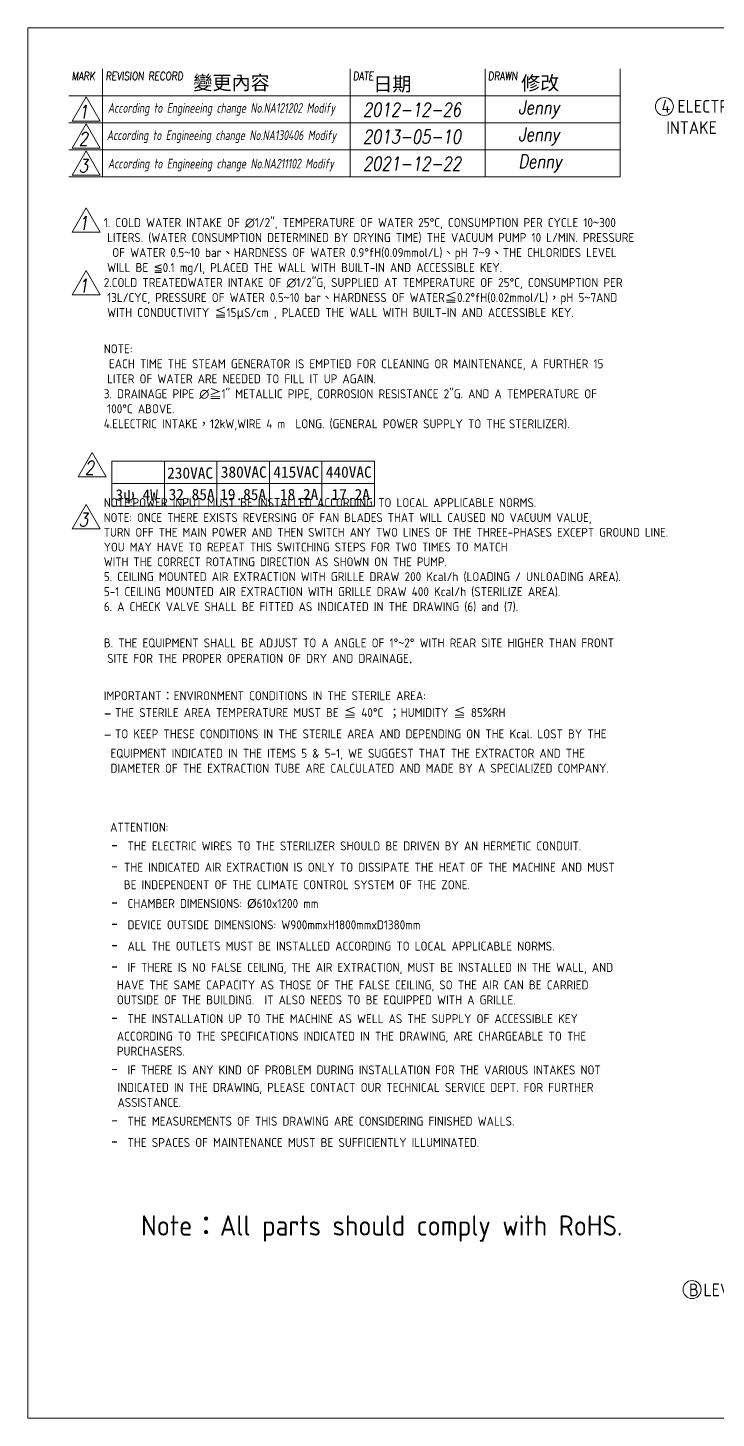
# Model space of a CAD drawing. Header units: millimetres. Extents: x -397499 to -384314, y -31382 to -22112.
# Drawn here: x -397499 to -392909, y -31382 to -22112 of the extents above; entities that cross this region are included whole.
import ezdxf

# ---------------------------------------------------------------- set-up
doc = ezdxf.new("R2010")
doc.units = ezdxf.units.MM
doc.header["$MEASUREMENT"] = 0
doc.layers.get('0').update_dxf_attribs({"lineweight": 25})
for name, color, linetype, lineweight in [('D', 3, 'Continuous', 13), ('F', 7, 'Continuous', 15), ('T', 4, 'Continuous', 15)]:
    doc.layers.add(name, color=color, linetype=linetype, lineweight=lineweight)
doc.styles.get("Standard").update_dxf_attribs({"font": 'KAIU.TTF'})
doc.styles.add('STU25', font='isocp2.shx')
doc.styles.add('Text', font='romans.shx', dxfattribs={"width": 0.8, "oblique": 10})

msp = doc.modelspace()

# ---------------------------------------------------------------- linework, layer by layer
at = {"layer": 'D'}
for p, q in [((-396938.36, -25001.072), (-396938.36, -25301.072)), ((-396938.36, -25001.072), (-395188.36, -25001.072)), ((-396588.36, -25001.072), (-396588.36, -25301.072)), ((-396238.36, -25001.072), (-396238.36, -25301.072)), ((-395888.36, -25001.072), (-395888.36, -25301.072)), ((-395538.36, -25001.072), (-395538.36, -25301.072)), ((-395188.36, -25001.072), (-395188.36, -25301.072)), ((-396938.36, -25151.072), (-395188.36, -25151.072)), ((-396938.36, -25301.072), (-395188.36, -25301.072))]:
    msp.add_line(p, q, dxfattribs=at)
for centre in [(-393254.806, -22637.056), (-393069.712, -30524.753)]:
    msp.add_circle(centre, 60, dxfattribs=at)
at = {"layer": 'F', "color": 7}
for p, q in [((-397000.168, -22386.346), (-397000.168, -23106.346)), ((-395350.018, -23106.346), (-395350.018, -22386.346)), ((-394450.018, -23106.346), (-394450.018, -22386.346)), ((-393550.018, -22746.346), (-393550.018, -22386.346)), ((-393550.018, -22566.346), (-397225.168, -22566.346)), ((-397225.168, -22746.346), (-393550.018, -22746.346)), ((-397225.168, -22926.346), (-393550.018, -22926.346)), ((-397225.168, -23106.346), (-393550.018, -23106.346))]:
    msp.add_line(p, q, dxfattribs=at)
at = {"layer": 'F'}
msp.add_line((-393550.018, -22386.346), (-393550.018, -23106.346), dxfattribs=at)
at = {"layer": 'F', "color": 6}
msp.add_lwpolyline([(-397499.189, -22112.324), (-397499.189, -31382.324), (-384314.189, -31382.324), (-384314.189, -22112.324)], close=True, dxfattribs=at)
msp.add_lwpolyline([(-397499.189, -22112.324), (-397499.189, -31382.324), (-384314.189, -31382.324), (-384314.189, -22112.324)], close=True, dxfattribs=at)
at = {"layer": 'F', "color": 7}
for points in [[(-397110.952, -22572.015), (-397204.443, -22733.946), (-397017.461, -22733.946)], [(-397110.952, -22752.015), (-397204.443, -22913.946), (-397017.461, -22913.946)], [(-397110.952, -22932.015), (-397204.443, -23093.946), (-397017.461, -23093.946)], [(-397110.952, -23313.199), (-397204.443, -23475.13), (-397017.461, -23475.13)], [(-397110.952, -23730.975), (-397204.443, -23892.906), (-397017.461, -23892.906)], [(-397069.724, -24944.815), (-397163.215, -25106.746), (-396976.233, -25106.746)], [(-397110.952, -25290.899), (-397204.443, -25452.83), (-397017.461, -25452.83)]]:
    msp.add_lwpolyline(points, close=True, dxfattribs=at)

# ---------------------------------------------------------------- texts
at = {"lineweight": -3}
for s, p in [('變更內容', (-396395.834, -22525.13)), ('日期', (-395195.672, -22534.03)), ('修改', (-394210.194, -22526.91))]:
    msp.add_text(s, height=93.4085, dxfattribs=at).set_placement(p)
at = {"layer": 'D', "color": 11, "char_height": 85, "attachment_point": 1}
for s, insert in [('{\\Fisocp2.shx;\\C3;4 ELECTRIC \\P\\f???|b0|i0|c0|p65; \\Fisocp2.shx;INTAKE BOX}', (-393273.381, -22593.426)), ('{\\Fisocp2.shx;\\C3;B\\f???|b0|i0|c0|p65; \\Fisocp2.shx;LEVEL ADJUSTER}', (-393090.523, -30484.403))]:
    msp.add_mtext(s, dxfattribs=dict(at, insert=insert))
at = {"layer": 'D', "color": 11, "attachment_point": 1, "style": 'STU25'}
for s, insert, char_height in [('{\\A1;}\\P{\\A1;\\fArial|b0|i0|c0|p34;\\H0.77509x;}\\P{\\A1;\\Fisocp2.shx;\\H0.70432x;1. COLD WATER INTAKE OF ∅1/2", TEMPERATURE OF WATER 25°C, CONSUMPTION PER CYCLE 10}{\\A1;\\f細明體|b0|i0|c136|p49;\\H0.70432x;~}{\\A1;\\Fisocp2.shx;\\H0.70432x;300 }\\P{\\A1;\\F???;\\H0.70432x; }{\\A1;\\Fisocp2.shx;\\H0.70432x;LITERS. (WATER CONSUMPTION DETERMINED BY DRYING TIME) THE VACUUM PUMP 10 L/MIN. PRESSURE}\\P{\\A1;\\F???;\\H0.70432x; }{\\A1;\\Fisocp2.shx;\\H0.70432x; OF WATER 0.5}{\\A1;\\f細明體|b0|i0|c136|p49;\\H0.70432x;~}{\\A1;\\Fisocp2.shx;\\H0.70432x;10 bar}{\\A1;\\f標楷體|b0|i0|c136|p65;\\H0.70432x;、}{\\A1;\\Fisocp2.shx;\\H0.70432x;HARDNESS OF WATER 0.9°fH(0.09mmol/L)}{\\A1;\\f標楷體|b0|i0|c136|p65;\\H0.70432x;、}{\\A1;\\Fisocp2.shx;\\H0.70432x;pH 7}{\\A1;\\f細明體|b0|i0|c136|p49;\\H0.70432x;~}{\\A1;\\Fisocp2.shx;\\H0.70432x;9}{\\A1;\\f標楷體|b0|i0|c136|p65;\\H0.70432x;、}{\\A1;\\Fisocp2.shx;\\H0.70432x;THE CHLORIDES LEVEL }\\P{\\A1;\\F???;\\H0.70432x; }{\\A1;\\Fisocp2.shx;\\H0.70432x;WILL BE }{\\A1;\\f新細明體|b0|i0|c136|p16;\\H0.70432x;≦}{\\A1;\\Fisocp2.shx;\\H0.70432x;0.1 mg/l, PLACED THE WALL WITH BUILT-IN AND ACCESSIBLE KEY.}\\P{\\A1;\\Fisocp2.shx;\\H0.70432x;2.COLD TREATEDWATER INTAKE OF ∅1/2"G, SUPPLIED AT TEMPERATURE OF 25°C, CONSUMPTION PER }\\P{\\A1;\\F????;\\H0.70432x; }{\\A1;\\Fisocp2.shx;\\H0.70432x;13L/CYC, PRESSURE OF WATER 0.5}{\\A1;\\f細明體|b0|i0|c136|p49;\\H0.70432x;~}{\\A1;\\Fisocp2.shx;\\H0.70432x;10 bar}{\\A1;\\f標楷體|b0|i0|c136|p65;\\H0.70432x;、}{\\A1;\\Fisocp2.shx;\\H0.70432x;HARDNESS OF WATER}{\\A1;\\f標楷體|b0|i0|c136|p65;\\H0.70432x;≦}{\\A1;\\Fisocp2.shx;\\H0.70432x;0.2°fH(0.02mmol/L)}{\\A1;\\f標楷體|b0|i0|c136|p65;\\H0.70432x;，}{\\A1;\\Fisocp2.shx;\\H0.70432x;pH 5}{\\A1;\\f細明體|b0|i0|c136|p49;\\H0.70432x;~}{\\A1;\\Fisocp2.shx;\\H0.70432x;7AND }\\P{\\A1;\\F???;\\H0.70432x; }{\\A1;\\Fisocp2.shx;\\H0.70432x;WITH CONDUCTIVITY }{\\A1;\\f標楷體|b0|i0|c136|p65;\\H0.70432x;≦}{\\A1;\\Fisocp2.shx;\\H0.70432x;15}{\\A1;\\f標楷體|b0|i0|c136|p65;\\H0.70432x;μ}{\\A1;\\Fisocp2.shx;\\H0.70432x;S/cm , PLACED THE WALL WITH BUILT-IN AND ACCESSIBLE KEY.}\\P{\\A1;\\Fisocp2.shx;\\H0.70432x;}\\P{\\A1;\\Fisocp2.shx;\\H0.70432x;NOTE:}\\P{\\A1;\\Fisocp2.shx;\\H0.70432x; EACH TIME THE STEAM GENERATOR IS EMPTIED FOR CLEANING OR MAINTENANCE, A FURTHER 15 }\\P{\\A1;\\F???;\\H0.70432x; }{\\A1;\\Fisocp2.shx;\\H0.70432x;LITER OF WATER ARE NEEDED TO FILL IT UP AGAIN.}\\P{\\A1;\\Fisocp2.shx;\\H0.70432x;3. DRAINAGE PIPE ∅}{\\A1;\\f標楷體|b0|i0|c136|p65;\\H0.70432x;≧}{\\A1;\\Fisocp2.shx;\\H0.70432x;1" METALLIC PIPE, CORROSION RESISTANCE 2"G. AND A TEMPERATURE OF }\\P{\\A1;\\F???;\\H0.70432x; }{\\A1;\\Fisocp2.shx;\\H0.70432x;100°C ABOVE.}\\P{\\A1;\\Fisocp2.shx;\\H0.70432x;4.ELECTRIC INTAKE}{\\A1;\\f標楷體|b0|i0|c136|p65;\\H0.70432x;，}{\\A1;\\Fisocp2.shx;\\H0.70432x;12kW,WIRE 4 m  LONG. (GENERAL POWER SUPPLY TO THE}{\\A1;\\F???;\\H0.70432x; }{\\A1;\\Fisocp2.shx;\\H0.70432x;STERILIZER).}\\P{\\A1;\\Fisocp2.shx;\\H0.70432x;}\\P{\\A1;\\Fisocp2.shx;\\H0.70432x;}\\P{\\A1;\\Fisocp2.shx;\\H0.70432x;}\\P{\\A1;\\Fisocp2.shx;\\H0.70432x;NOTE:POWER INPUT MUST BE INSTALLED ACCORDING TO LOCAL APPLICABLE NORMS.}\\P{\\A1;\\H0.69291x;NOTE: ONCE THERE EXISTS REVERSING OF FAN BLADES THAT WILL CAUSED NO VACUUM VALUE, }\\P{\\A1;\\H0.69291x;TURN OFF THE MAIN POWER AND THEN SWITCH ANY TWO LINES OF THE THREE-PHASES EXCEPT GROUND LINE. }\\P{\\A1;\\H0.69291x;YOU MAY HAVE TO REPEAT THIS SWITCHING STEPS FOR TWO TIMES TO MATCH }\\P{\\A1;\\H0.69291x;WITH THE CORRECT ROTATING DIRECTION AS SHOWN ON THE PUMP. }\\P{\\A1;\\Fisocp2.shx;\\H0.70432x;5. CEILING MOUNTED AIR EXTRACTION WITH GRILLE DRAW 200 Kcal/h (LOADING / UNLOADING AREA).}\\P{\\A1;\\Fisocp2.shx;\\H0.70432x;5-1 CEILING MOUNTED AIR EXTRACTION WITH GRILLE DRAW 400 Kcal/h (STERILIZE AREA).}\\P{\\A1;\\Fisocp2.shx;\\H0.70432x;6. A CHECK VALVE SHALL BE FITTED AS INDICATED IN THE DRAWING (6) and (7).}\\P{\\A1;\\Fisocp2.shx;\\H0.70432x;}\\P{\\A1;\\Fisocp2.shx;\\H0.70432x;B. THE EQUIPMENT SHALL BE ADJUST TO A ANGLE OF 1°}{\\A1;\\f細明體|b0|i0|c136|p49;\\H0.70432x;~}{\\A1;\\Fisocp2.shx;\\H0.70432x;2° WITH REAR SITE HIGHER THAN FRONT }\\P{\\A1;\\F???;\\H0.70432x; }{\\A1;\\Fisocp2.shx;\\H0.70432x;SITE FOR THE PROPER OPERATION OF DRY AND DRAINAGE}{\\A1;\\fArial|b0|i0|c0|p34;\\H0.77475x;.}\\P{\\A1;\\fArial|b0|i0|c0|p34;\\H0.77475x;}\\P{\\A1;\\Fisocp2.shx;\\H0.70402x;IMPORTANT}{\\A1;\\f標楷體|b0|i0|c136|p65;\\H0.70402x;：}{\\A1;\\Fisocp2.shx;\\H0.70402x;ENVIRONMENT CONDITIONS IN THE STERILE AREA:}\\P{\\A1;\\Fisocp2.shx;\\H1.00000x;-}{\\A1;\\F???;\\H0.70420x; }{\\A1;\\Fisocp2.shx;\\H0.70420x;THE STERILE AREA TEMPERATURE MUST BE }{\\A1;\\f標楷體|b0|i0|c136|p65;\\H0.70420x;≦}{\\A1;\\Fisocp2.shx;\\H0.70420x; 40°C }{\\A1;\\f標楷體|b0|i0|c136|p65;\\H0.70420x;；}{\\A1;\\Fisocp2.shx;\\H0.70420x;HUMIDITY }{\\A1;\\f標楷體|b0|i0|c136|p65;\\H0.70420x;≦}{\\A1;\\Fisocp2.shx;\\H0.70420x; 85%RH}\\P{\\A1;\\Fisocp2.shx;\\H1.00000x;-}{\\A1;\\F???;\\H0.70420x; }{\\A1;\\Fisocp2.shx;\\H0.70420x;TO KEEP THESE CONDITIONS IN THE STERILE AREA AND DEPENDING ON THE Kcal. LOST BY THE }\\P{\\A1;\\F???;\\H0.70420x;  }{\\A1;\\Fisocp2.shx;\\H0.70420x;EQUIPMENT INDICATED IN THE ITEMS 5 & 5-1, WE SUGGEST THAT THE EXTRACTOR AND THE }\\P{\\A1;\\F???;\\H0.70420x;  }{\\A1;\\Fisocp2.shx;\\H0.70420x;DIAMETER OF THE EXTRACTION TUBE ARE CALCULATED AND MADE BY A SPECIALIZED COMPANY.}', (-396992.421, -23096.911), 85.147853), ('{\\f標楷體|b0|i0|c136|p65;230VAC}', (-396570.117, -25043.023), 75), ('{\\f標楷體|b0|i0|c136|p65;380VAC}', (-396212.234, -25036.837), 75), ('{\\f標楷體|b0|i0|c136|p65;415VAC}', (-395862.234, -25036.837), 75), ('{\\f標楷體|b0|i0|c136|p65;440VAC}', (-395512.234, -25036.837), 75), ('{\\f標楷體|b0|i0|c136|p65;3ψ 4W}', (-396914.552, -25189.062), 75), ('{\\f標楷體|b0|i0|c136|p65;32.85A}', (-396559.865, -25186.392), 75), ('{\\f標楷體|b0|i0|c136|p65;19.85A}', (-396216.549, -25186.392), 75), ('{\\f標楷體|b0|i0|c136|p65;18.2A}', (-395817.635, -25186.392), 75), ('{\\f標楷體|b0|i0|c136|p65;17.2A}', (-395473.317, -25186.392), 75), ('ATTENTION:\\P{\\f標楷體|b0|i0|c136|p65;\\H1.42x;- }THE ELECTRIC WIRES TO THE STERILIZER SHOULD BE DRIVEN BY AN HERMETIC CONDUIT.  \\P{\\f標楷體|b0|i0|c136|p65;\\H1.42x;-} THE INDICATED AIR EXTRACTION IS ONLY TO DISSIPATE THE HEAT OF THE MACHINE AND MUST \\P  {\\f???|b0|i0|c0|p65; }BE INDEPENDENT OF THE CLIMATE CONTROL SYSTEM OF THE ZONE.\\P{\\f標楷體|b0|i0|c136|p65;\\H1.42x;- }CHAMBER DIMENSIONS: {\\f???|b0|i0|c0|p65;%%C}610x1200 mm\\P{\\f標楷體|b0|i0|c136|p65;\\H1.42x;- }DEVICE OUTSIDE DIMENSIONS: W900mmxH1800mmxD1380mm\\P{\\f標楷體|b0|i0|c136|p65;\\H1.42x;- }ALL THE OUTLETS MUST BE INSTALLED ACCORDING TO LOCAL APPLICABLE NORMS.\\P{\\f標楷體|b0|i0|c136|p65;\\H1.42x;- }IF THERE IS NO FALSE CEILING, THE AIR EXTRACTION, MUST BE INSTALLED IN THE WALL, AND \\P{\\f???|b0|i0|c0|p65;  }HAVE THE SAME CAPACITY AS THOSE OF THE FALSE CEILING, SO THE AIR CAN BE CARRIED \\P{\\f???|b0|i0|c0|p65;  }OUTSIDE OF THE BUILDING.  IT ALSO NEEDS TO BE EQUIPPED WITH A GRILLE.\\P{\\f標楷體|b0|i0|c136|p65;\\H1.42x;- }THE INSTALLATION UP TO THE MACHINE AS WELL AS THE SUPPLY OF ACCESSIBLE KEY \\P{\\f???|b0|i0|c0|p65;  }ACCORDING TO THE SPECIFICATIONS INDICATED IN THE DRAWING, ARE CHARGEABLE TO THE \\P{\\f???|b0|i0|c0|p65;  }PURCHASERS.{\\fArial|b0|i0|c0|p34;\\H1.1x; \\P\\f標楷體|b0|i0|c136|p65;\\H1.291x;- }IF THERE IS ANY KIND OF PROBLEM DURING INSTALLATION FOR THE VARIOUS INTAKES NOT \\P{\\f???|b0|i0|c0|p65;\\H1.1x;  }INDICATED IN THE DRAWING, PLEASE CONTACT OUR TECHNICAL SERVICE DEPT. FOR FURTHER \\P{\\f???|b0|i0|c0|p65;\\H1.1x;  }ASSISTANCE.\\P{\\f標楷體|b0|i0|c136|p65;\\H1.42x;- }THE MEASUREMENTS OF THIS DRAWING ARE CONSIDERING FINISHED WALLS.\\P{\\f標楷體|b0|i0|c136|p65;\\H1.42x;- }THE SPACES OF MAINTENANCE MUST BE SUFFICIENTLY ILLUMINATED.', (-396950.021, -27411.926), 59.963277)]:
    msp.add_mtext(s, dxfattribs=dict(at, insert=insert, char_height=char_height))
at = {"layer": 'D', "color": 0, "insert": (-396743.77, -30030.198), "char_height": 135.00867, "attachment_point": 1, "style": 'STU25'}
msp.add_mtext('Note{\\f標楷體|b0|i0|c136|p65;：}All parts should comply with RoHS.', dxfattribs=at)
at = {"layer": 'F', "color": 1, "lineweight": 15, "style": 'Text', "oblique": 5, "width": 0.8}
for s, p in [('MARK', (-397205.266, -22460.645)), ('REVISION RECORD', (-396980.266, -22460.645)), ('DATE', (-395330.116, -22460.645)), ('DRAWN', (-394430.116, -22460.645))]:
    msp.add_text(s, height=54, dxfattribs=at).set_placement(p)
at = {"layer": 'T', "lineweight": 20, "style": 'Text', "oblique": 10, "width": 0.8}
for s, p in [('2012-12-26', (-395264.628, -22702.951)), ('Jenny', (-394228.169, -22687.151)), ('1', (-397159.89, -22717.473)), ('2013-05-10', (-395264.628, -22882.951)), ('Jenny', (-394228.169, -22867.151)), ('2', (-397159.89, -22897.473)), ('3', (-397159.89, -23077.473)), ('2021-12-22', (-395264.628, -23062.951)), ('Denny', (-394228.169, -23047.151)), ('1', (-397159.89, -23458.657)), ('1', (-397159.89, -23876.433)), ('2', (-397118.661, -25090.273)), ('3', (-397159.89, -25436.357))]:
    msp.add_text(s, height=90, dxfattribs=at).set_placement(p)
at = {"layer": 'T', "linetype": 'Continuous', "lineweight": 20, "char_height": 65, "attachment_point": 1, "style": 'Text'}
for s, insert in [('{\\Fisocp2.shx|c136;According to Engineeing change No.NA121202 Modify}', (-396965.51, -22614.042)), ('{\\Fisocp2.shx|c136;According to Engineeing change No.NA130406 Modify}', (-396972.404, -22796.14)), ('{\\Fisocp2.shx|c136;According to Engineeing change No.NA211102 Modify}', (-396965.294, -22985.276))]:
    msp.add_mtext(s, dxfattribs=dict(at, insert=insert))

doc.saveas('drawing.dxf')
